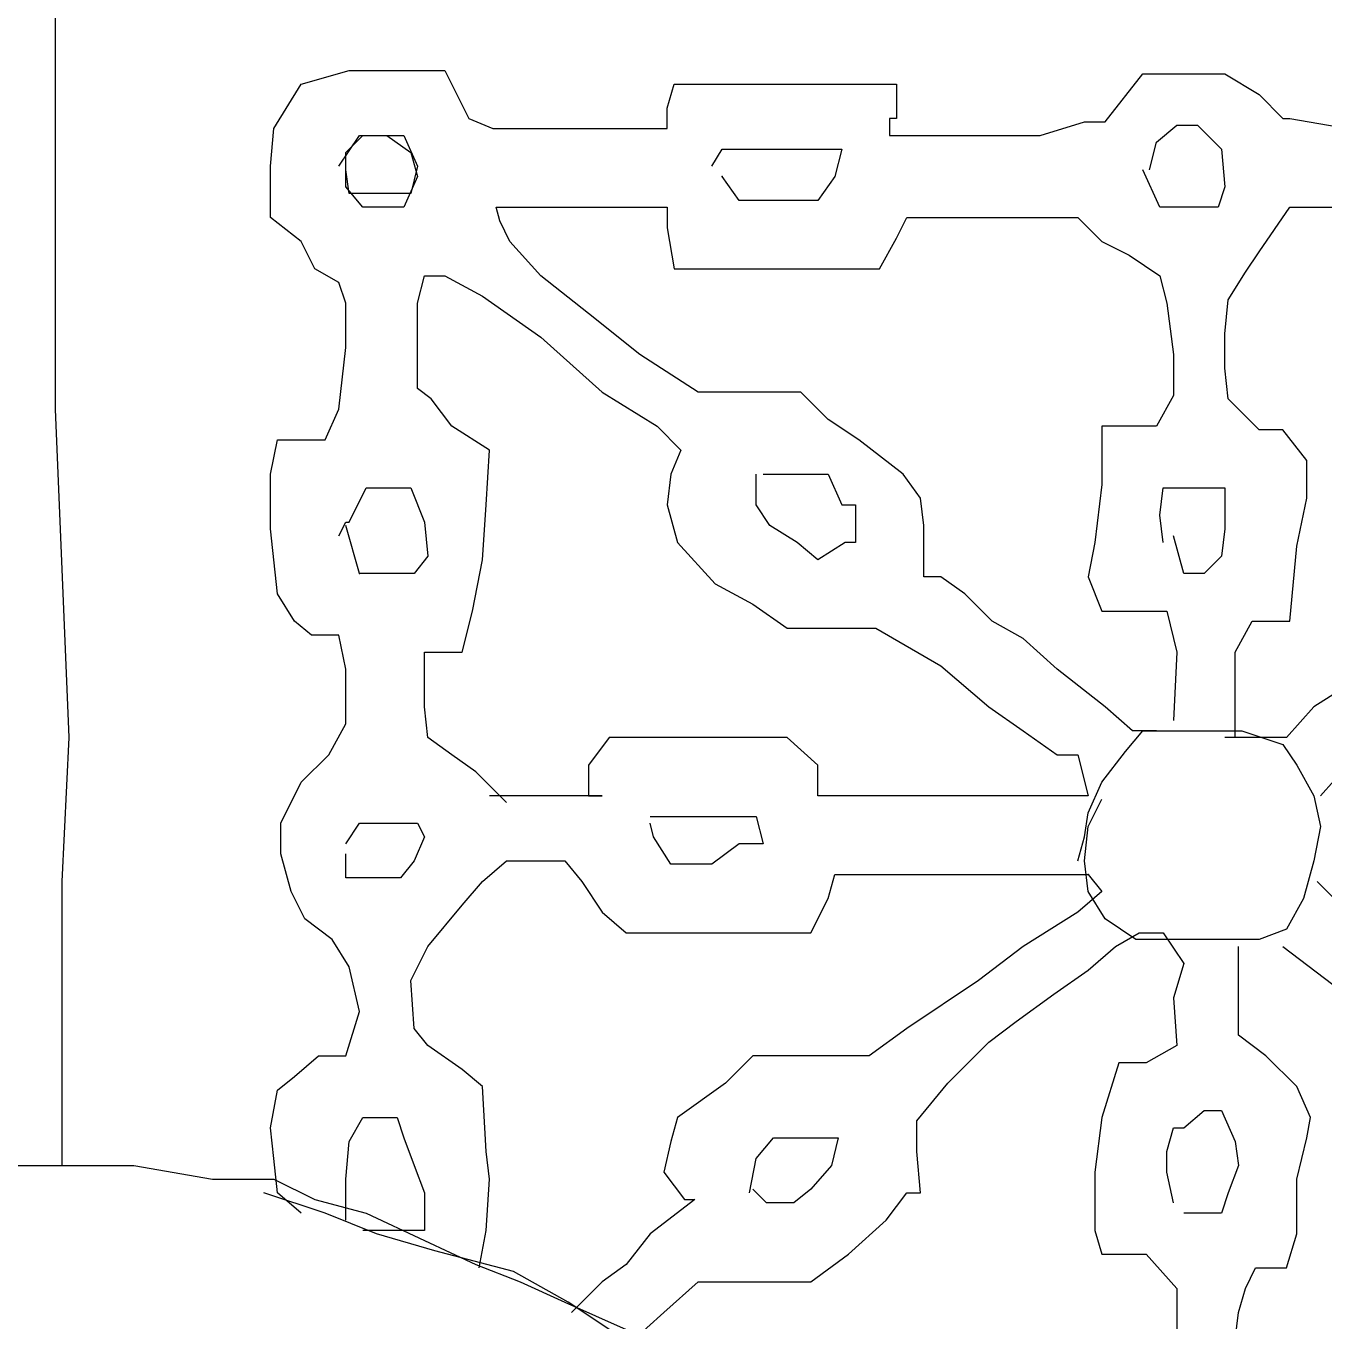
# Model space of a CAD drawing. Extents: x 729854 to 730444, y 4373781 to 4374808.
# Drawn here: x 729892.015 to 729895.81, y 4374643.725 to 4374647.51 of the extents above; entities that cross this region are included whole.
import ezdxf

# ---------------------------------------------------------------- set-up
doc = ezdxf.new("R2010")
doc.units = 0
doc.layers.get('0').update_dxf_attribs({"linetype": 'CONTINUOUS'})

msp = doc.modelspace()

# ---------------------------------------------------------------- linework, layer by layer
at = {"color": 0, "linetype": 'CONTINUOUS'}
for p, q in [((729892.1, 4374647.97), (729892.1, 4374647.32)), ((729892.1, 4374647.97), (729892.1, 4374647.32)), ((729892.82, 4374647.34), (729892.96, 4374647.38)), ((729892.82, 4374647.34), (729892.96, 4374647.38)), ((729892.96, 4374647.38), (729893.09, 4374647.38)), ((729892.96, 4374647.38), (729893.09, 4374647.38)), ((729893.09, 4374647.38), (729893.24, 4374647.38)), ((729893.09, 4374647.38), (729893.24, 4374647.38)), ((729893.24, 4374647.38), (729893.31, 4374647.24)), ((729893.24, 4374647.38), (729893.31, 4374647.24)), ((729895.17, 4374647.23), (729895.28, 4374647.37)), ((729895.17, 4374647.23), (729895.28, 4374647.37)), ((729895.28, 4374647.37), (729895.4, 4374647.37)), ((729895.28, 4374647.37), (729895.4, 4374647.37)), ((729895.4, 4374647.37), (729895.52, 4374647.37)), ((729895.4, 4374647.37), (729895.52, 4374647.37)), ((729895.52, 4374647.37), (729895.62, 4374647.31)), ((729895.52, 4374647.37), (729895.62, 4374647.31)), ((729892.1, 4374647.32), (729892.1, 4374646.39)), ((729892.1, 4374647.32), (729892.1, 4374646.39)), ((729892.74, 4374647.21), (729892.82, 4374647.34)), ((729892.74, 4374647.21), (729892.82, 4374647.34)), ((729893.89, 4374647.27), (729893.91, 4374647.34)), ((729893.89, 4374647.27), (729893.91, 4374647.34)), ((729893.91, 4374647.34), (729893.98, 4374647.34)), ((729893.91, 4374647.34), (729893.98, 4374647.34)), ((729893.98, 4374647.34), (729894.14, 4374647.34)), ((729893.98, 4374647.34), (729894.14, 4374647.34)), ((729894.14, 4374647.34), (729894.27, 4374647.34)), ((729894.14, 4374647.34), (729894.27, 4374647.34)), ((729894.27, 4374647.34), (729894.4, 4374647.34)), ((729894.27, 4374647.34), (729894.4, 4374647.34)), ((729894.4, 4374647.34), (729894.5, 4374647.34)), ((729894.4, 4374647.34), (729894.5, 4374647.34)), ((729894.5, 4374647.34), (729894.56, 4374647.34)), ((729894.5, 4374647.34), (729894.56, 4374647.34)), ((729894.56, 4374647.34), (729894.56, 4374647.24)), ((729894.56, 4374647.34), (729894.56, 4374647.24)), ((729895.62, 4374647.31), (729895.69, 4374647.24)), ((729895.62, 4374647.31), (729895.69, 4374647.24)), ((729893.31, 4374647.24), (729893.38, 4374647.21)), ((729893.31, 4374647.24), (729893.38, 4374647.21)), ((729893.89, 4374647.21), (729893.89, 4374647.27)), ((729893.89, 4374647.21), (729893.89, 4374647.27)), ((729894.56, 4374647.24), (729894.54, 4374647.24)), ((729894.54, 4374647.24), (729894.54, 4374647.19)), ((729894.56, 4374647.24), (729894.54, 4374647.24)), ((729894.54, 4374647.24), (729894.54, 4374647.19)), ((729895.69, 4374647.24), (729895.71, 4374647.24)), ((729895.69, 4374647.24), (729895.71, 4374647.24)), ((729895.71, 4374647.24), (729895.88, 4374647.21)), ((729895.71, 4374647.24), (729895.88, 4374647.21)), ((729892.73, 4374647.1), (729892.74, 4374647.21)), ((729892.73, 4374647.1), (729892.74, 4374647.21)), ((729893.38, 4374647.21), (729893.5, 4374647.21)), ((729893.38, 4374647.21), (729893.5, 4374647.21)), ((729893.5, 4374647.21), (729893.64, 4374647.21)), ((729893.5, 4374647.21), (729893.64, 4374647.21)), ((729893.64, 4374647.21), (729893.8, 4374647.21)), ((729893.64, 4374647.21), (729893.8, 4374647.21)), ((729893.8, 4374647.21), (729893.89, 4374647.21)), ((729893.8, 4374647.21), (729893.89, 4374647.21)), ((729894.98, 4374647.19), (729895.11, 4374647.23)), ((729894.98, 4374647.19), (729895.11, 4374647.23)), ((729895.11, 4374647.23), (729895.17, 4374647.23)), ((729895.11, 4374647.23), (729895.17, 4374647.23)), ((729895.32, 4374647.17), (729895.38, 4374647.22)), ((729895.32, 4374647.17), (729895.38, 4374647.22)), ((729895.38, 4374647.22), (729895.44, 4374647.22)), ((729895.38, 4374647.22), (729895.44, 4374647.22)), ((729895.44, 4374647.22), (729895.51, 4374647.15)), ((729895.44, 4374647.22), (729895.51, 4374647.15)), ((729892.93, 4374647.1), (729892.99, 4374647.19)), ((729892.93, 4374647.1), (729892.99, 4374647.19)), ((729892.95, 4374647.14), (729893, 4374647.19)), ((729892.95, 4374647.14), (729893, 4374647.19)), ((729892.99, 4374647.19), (729893.04, 4374647.19)), ((729892.99, 4374647.19), (729893.04, 4374647.19)), ((729893, 4374647.19), (729893.07, 4374647.19)), ((729893, 4374647.19), (729893.07, 4374647.19)), ((729893.04, 4374647.19), (729893.12, 4374647.19)), ((729893.04, 4374647.19), (729893.12, 4374647.19)), ((729893.07, 4374647.19), (729893.14, 4374647.14)), ((729893.07, 4374647.19), (729893.14, 4374647.14)), ((729893.12, 4374647.19), (729893.16, 4374647.1)), ((729893.12, 4374647.19), (729893.16, 4374647.1)), ((729894.54, 4374647.19), (729894.69, 4374647.19)), ((729894.54, 4374647.19), (729894.69, 4374647.19)), ((729894.69, 4374647.19), (729894.87, 4374647.19)), ((729894.69, 4374647.19), (729894.87, 4374647.19)), ((729894.87, 4374647.19), (729894.98, 4374647.19)), ((729894.87, 4374647.19), (729894.98, 4374647.19)), ((729895.3, 4374647.09), (729895.32, 4374647.17)), ((729895.3, 4374647.09), (729895.32, 4374647.17)), ((729892.95, 4374647.04), (729892.95, 4374647.14)), ((729892.95, 4374647.09), (729892.95, 4374647.14)), ((729892.95, 4374647.04), (729892.95, 4374647.14)), ((729892.95, 4374647.09), (729892.95, 4374647.14)), ((729893.14, 4374647.14), (729893.16, 4374647.07)), ((729893.14, 4374647.14), (729893.16, 4374647.07)), ((729894.02, 4374647.1), (729894.05, 4374647.15)), ((729894.02, 4374647.1), (729894.05, 4374647.15)), ((729894.05, 4374647.15), (729894.11, 4374647.15)), ((729894.05, 4374647.15), (729894.11, 4374647.15)), ((729894.11, 4374647.15), (729894.21, 4374647.15)), ((729894.11, 4374647.15), (729894.21, 4374647.15)), ((729894.21, 4374647.15), (729894.34, 4374647.15)), ((729894.21, 4374647.15), (729894.34, 4374647.15)), ((729894.34, 4374647.15), (729894.4, 4374647.15)), ((729894.34, 4374647.15), (729894.4, 4374647.15)), ((729894.4, 4374647.15), (729894.38, 4374647.07)), ((729894.4, 4374647.15), (729894.38, 4374647.07)), ((729895.51, 4374647.15), (729895.52, 4374647.04)), ((729895.51, 4374647.15), (729895.52, 4374647.04)), ((729892.73, 4374646.95), (729892.73, 4374647.1)), ((729892.73, 4374646.95), (729892.73, 4374647.1)), ((729892.96, 4374647.02), (729892.95, 4374647.09)), ((729892.96, 4374647.02), (729892.95, 4374647.09)), ((729893.16, 4374647.1), (729893.14, 4374647.02)), ((729893.16, 4374647.1), (729893.14, 4374647.02)), ((729895.33, 4374646.98), (729895.28, 4374647.09)), ((729895.33, 4374646.98), (729895.28, 4374647.09)), ((729893.16, 4374647.07), (729893.12, 4374646.98)), ((729893.16, 4374647.07), (729893.12, 4374646.98)), ((729894.1, 4374647), (729894.05, 4374647.07)), ((729894.1, 4374647), (729894.05, 4374647.07)), ((729894.38, 4374647.07), (729894.33, 4374647)), ((729894.38, 4374647.07), (729894.33, 4374647)), ((729893, 4374646.98), (729892.95, 4374647.04)), ((729893, 4374646.98), (729892.95, 4374647.04)), ((729893, 4374647.02), (729892.96, 4374647.02)), ((729893, 4374647.02), (729892.96, 4374647.02)), ((729893.04, 4374647.02), (729893, 4374647.02)), ((729893.04, 4374647.02), (729893, 4374647.02)), ((729893.1, 4374647.02), (729893.04, 4374647.02)), ((729893.1, 4374647.02), (729893.04, 4374647.02)), ((729893.14, 4374647.02), (729893.1, 4374647.02)), ((729893.14, 4374647.02), (729893.1, 4374647.02)), ((729895.52, 4374647.04), (729895.5, 4374646.98)), ((729895.52, 4374647.04), (729895.5, 4374646.98)), ((729893.05, 4374646.98), (729893, 4374646.98)), ((729893.05, 4374646.98), (729893, 4374646.98)), ((729893.12, 4374646.98), (729893.05, 4374646.98)), ((729893.12, 4374646.98), (729893.05, 4374646.98)), ((729893.4, 4374646.94), (729893.39, 4374646.98)), ((729893.39, 4374646.98), (729893.54, 4374646.98)), ((729893.4, 4374646.94), (729893.39, 4374646.98)), ((729893.39, 4374646.98), (729893.54, 4374646.98)), ((729893.54, 4374646.98), (729893.72, 4374646.98)), ((729893.54, 4374646.98), (729893.72, 4374646.98)), ((729893.72, 4374646.98), (729893.84, 4374646.98)), ((729893.72, 4374646.98), (729893.84, 4374646.98)), ((729893.84, 4374646.98), (729893.89, 4374646.98)), ((729893.84, 4374646.98), (729893.89, 4374646.98)), ((729893.89, 4374646.98), (729893.89, 4374646.92)), ((729893.89, 4374646.98), (729893.89, 4374646.92)), ((729894.13, 4374647), (729894.1, 4374647)), ((729894.13, 4374647), (729894.1, 4374647)), ((729894.23, 4374647), (729894.13, 4374647)), ((729894.23, 4374647), (729894.13, 4374647)), ((729894.33, 4374647), (729894.23, 4374647)), ((729894.33, 4374647), (729894.23, 4374647)), ((729895.35, 4374646.98), (729895.33, 4374646.98)), ((729895.35, 4374646.98), (729895.33, 4374646.98)), ((729895.43, 4374646.98), (729895.35, 4374646.98)), ((729895.43, 4374646.98), (729895.35, 4374646.98)), ((729895.5, 4374646.98), (729895.43, 4374646.98)), ((729895.5, 4374646.98), (729895.43, 4374646.98)), ((729895.62, 4374646.85), (729895.71, 4374646.98)), ((729895.62, 4374646.85), (729895.71, 4374646.98)), ((729895.71, 4374646.98), (729895.79, 4374646.98)), ((729895.71, 4374646.98), (729895.79, 4374646.98)), ((729895.79, 4374646.98), (729895.93, 4374646.98)), ((729895.79, 4374646.98), (729895.93, 4374646.98)), ((729892.82, 4374646.88), (729892.73, 4374646.95)), ((729892.82, 4374646.88), (729892.73, 4374646.95)), ((729893.43, 4374646.88), (729893.4, 4374646.94)), ((729893.43, 4374646.88), (729893.4, 4374646.94)), ((729894.56, 4374646.89), (729894.59, 4374646.95)), ((729894.56, 4374646.89), (729894.59, 4374646.95)), ((729894.59, 4374646.95), (729894.72, 4374646.95)), ((729894.59, 4374646.95), (729894.72, 4374646.95)), ((729894.72, 4374646.95), (729894.88, 4374646.95)), ((729894.72, 4374646.95), (729894.88, 4374646.95)), ((729894.88, 4374646.95), (729895, 4374646.95)), ((729894.88, 4374646.95), (729895, 4374646.95)), ((729895, 4374646.95), (729895.09, 4374646.95)), ((729895, 4374646.95), (729895.09, 4374646.95)), ((729895.09, 4374646.95), (729895.16, 4374646.88)), ((729895.09, 4374646.95), (729895.16, 4374646.88)), ((729893.89, 4374646.92), (729893.91, 4374646.8)), ((729893.89, 4374646.92), (729893.91, 4374646.8)), ((729892.86, 4374646.8), (729892.82, 4374646.88)), ((729892.86, 4374646.8), (729892.82, 4374646.88)), ((729893.52, 4374646.78), (729893.43, 4374646.88)), ((729893.52, 4374646.78), (729893.43, 4374646.88)), ((729894.51, 4374646.8), (729894.56, 4374646.89)), ((729894.51, 4374646.8), (729894.56, 4374646.89)), ((729895.16, 4374646.88), (729895.24, 4374646.84)), ((729895.16, 4374646.88), (729895.24, 4374646.84)), ((729895.24, 4374646.84), (729895.33, 4374646.78)), ((729895.24, 4374646.84), (729895.33, 4374646.78)), ((729895.58, 4374646.79), (729895.62, 4374646.85)), ((729895.58, 4374646.79), (729895.62, 4374646.85)), ((729892.93, 4374646.76), (729892.86, 4374646.8)), ((729892.93, 4374646.76), (729892.86, 4374646.8)), ((729893.91, 4374646.8), (729894, 4374646.8)), ((729893.91, 4374646.8), (729894, 4374646.8)), ((729894, 4374646.8), (729894.21, 4374646.8)), ((729894, 4374646.8), (729894.21, 4374646.8)), ((729894.21, 4374646.8), (729894.31, 4374646.8)), ((729894.21, 4374646.8), (729894.31, 4374646.8)), ((729894.31, 4374646.8), (729894.44, 4374646.8)), ((729894.31, 4374646.8), (729894.44, 4374646.8)), ((729894.44, 4374646.8), (729894.51, 4374646.8)), ((729894.44, 4374646.8), (729894.51, 4374646.8)), ((729895.53, 4374646.71), (729895.58, 4374646.79)), ((729895.53, 4374646.71), (729895.58, 4374646.79)), ((729892.95, 4374646.7), (729892.93, 4374646.76)), ((729892.95, 4374646.7), (729892.93, 4374646.76)), ((729893.16, 4374646.7), (729893.18, 4374646.78)), ((729893.16, 4374646.7), (729893.18, 4374646.78)), ((729893.18, 4374646.78), (729893.24, 4374646.78)), ((729893.18, 4374646.78), (729893.24, 4374646.78)), ((729893.24, 4374646.78), (729893.35, 4374646.72)), ((729893.24, 4374646.78), (729893.35, 4374646.72)), ((729893.66, 4374646.67), (729893.52, 4374646.78)), ((729893.66, 4374646.67), (729893.52, 4374646.78)), ((729895.33, 4374646.78), (729895.35, 4374646.7)), ((729895.33, 4374646.78), (729895.35, 4374646.7)), ((729893.35, 4374646.72), (729893.52, 4374646.6)), ((729893.35, 4374646.72), (729893.52, 4374646.6)), ((729895.52, 4374646.61), (729895.53, 4374646.71)), ((729895.52, 4374646.61), (729895.53, 4374646.71)), ((729892.95, 4374646.57), (729892.95, 4374646.7)), ((729892.95, 4374646.57), (729892.95, 4374646.7)), ((729893.16, 4374646.57), (729893.16, 4374646.7)), ((729893.16, 4374646.57), (729893.16, 4374646.7)), ((729893.81, 4374646.55), (729893.66, 4374646.67)), ((729893.81, 4374646.55), (729893.66, 4374646.67)), ((729895.35, 4374646.7), (729895.37, 4374646.55)), ((729895.35, 4374646.7), (729895.37, 4374646.55)), ((729893.52, 4374646.6), (729893.7, 4374646.44)), ((729893.52, 4374646.6), (729893.7, 4374646.44)), ((729895.52, 4374646.51), (729895.52, 4374646.61)), ((729895.52, 4374646.51), (729895.52, 4374646.61)), ((729892.93, 4374646.39), (729892.95, 4374646.57)), ((729892.93, 4374646.39), (729892.95, 4374646.57)), ((729893.16, 4374646.45), (729893.16, 4374646.57)), ((729893.16, 4374646.45), (729893.16, 4374646.57)), ((729893.98, 4374646.44), (729893.81, 4374646.55)), ((729893.98, 4374646.44), (729893.81, 4374646.55)), ((729895.37, 4374646.55), (729895.37, 4374646.43)), ((729895.37, 4374646.55), (729895.37, 4374646.43)), ((729895.53, 4374646.42), (729895.52, 4374646.51)), ((729895.53, 4374646.42), (729895.52, 4374646.51)), ((729893.2, 4374646.42), (729893.16, 4374646.45)), ((729893.2, 4374646.42), (729893.16, 4374646.45)), ((729893.26, 4374646.34), (729893.2, 4374646.42)), ((729893.26, 4374646.34), (729893.2, 4374646.42)), ((729893.7, 4374646.44), (729893.86, 4374646.34)), ((729893.7, 4374646.44), (729893.86, 4374646.34)), ((729894.05, 4374646.44), (729893.98, 4374646.44)), ((729894.05, 4374646.44), (729893.98, 4374646.44)), ((729894.11, 4374646.44), (729894.05, 4374646.44)), ((729894.11, 4374646.44), (729894.05, 4374646.44)), ((729894.2, 4374646.44), (729894.11, 4374646.44)), ((729894.2, 4374646.44), (729894.11, 4374646.44)), ((729894.28, 4374646.44), (729894.2, 4374646.44)), ((729894.28, 4374646.44), (729894.2, 4374646.44)), ((729894.36, 4374646.36), (729894.28, 4374646.44)), ((729894.36, 4374646.36), (729894.28, 4374646.44)), ((729895.37, 4374646.43), (729895.32, 4374646.34)), ((729895.37, 4374646.43), (729895.32, 4374646.34)), ((729895.62, 4374646.33), (729895.53, 4374646.42)), ((729895.62, 4374646.33), (729895.53, 4374646.42)), ((729892.1, 4374646.39), (729892.14, 4374645.43)), ((729892.1, 4374646.39), (729892.14, 4374645.43)), ((729892.89, 4374646.3), (729892.93, 4374646.39)), ((729892.89, 4374646.3), (729892.93, 4374646.39)), ((729893.37, 4374646.27), (729893.26, 4374646.34)), ((729893.37, 4374646.27), (729893.26, 4374646.34)), ((729893.86, 4374646.34), (729893.93, 4374646.27)), ((729893.86, 4374646.34), (729893.93, 4374646.27)), ((729894.45, 4374646.3), (729894.36, 4374646.36)), ((729894.45, 4374646.3), (729894.36, 4374646.36)), ((729895.24, 4374646.34), (729895.16, 4374646.34)), ((729895.16, 4374646.34), (729895.16, 4374646.17)), ((729895.24, 4374646.34), (729895.16, 4374646.34)), ((729895.16, 4374646.34), (729895.16, 4374646.17)), ((729895.32, 4374646.34), (729895.24, 4374646.34)), ((729895.32, 4374646.34), (729895.24, 4374646.34)), ((729895.69, 4374646.33), (729895.62, 4374646.33)), ((729895.69, 4374646.33), (729895.62, 4374646.33)), ((729895.76, 4374646.24), (729895.69, 4374646.33)), ((729895.76, 4374646.24), (729895.69, 4374646.33)), ((729892.73, 4374646.2), (729892.75, 4374646.3)), ((729892.73, 4374646.2), (729892.75, 4374646.3)), ((729892.75, 4374646.3), (729892.82, 4374646.3)), ((729892.75, 4374646.3), (729892.82, 4374646.3)), ((729892.82, 4374646.3), (729892.89, 4374646.3)), ((729892.82, 4374646.3), (729892.89, 4374646.3)), ((729894.58, 4374646.2), (729894.45, 4374646.3)), ((729894.58, 4374646.2), (729894.45, 4374646.3)), ((729893.36, 4374646.11), (729893.37, 4374646.27)), ((729893.36, 4374646.11), (729893.37, 4374646.27)), ((729893.93, 4374646.27), (729893.9, 4374646.2)), ((729893.93, 4374646.27), (729893.9, 4374646.2)), ((729895.76, 4374646.13), (729895.76, 4374646.24)), ((729895.76, 4374646.13), (729895.76, 4374646.24)), ((729892.73, 4374646.04), (729892.73, 4374646.2)), ((729892.73, 4374646.04), (729892.73, 4374646.2)), ((729893.9, 4374646.2), (729893.89, 4374646.11)), ((729893.9, 4374646.2), (729893.89, 4374646.11)), ((729894.15, 4374646.11), (729894.15, 4374646.2)), ((729894.15, 4374646.11), (729894.15, 4374646.2)), ((729894.17, 4374646.2), (729894.19, 4374646.2)), ((729894.17, 4374646.2), (729894.19, 4374646.2)), ((729894.19, 4374646.2), (729894.25, 4374646.2)), ((729894.19, 4374646.2), (729894.25, 4374646.2)), ((729894.25, 4374646.2), (729894.36, 4374646.2)), ((729894.25, 4374646.2), (729894.36, 4374646.2)), ((729894.36, 4374646.2), (729894.4, 4374646.11)), ((729894.36, 4374646.2), (729894.4, 4374646.11)), ((729894.63, 4374646.13), (729894.58, 4374646.2)), ((729894.63, 4374646.13), (729894.58, 4374646.2)), ((729892.96, 4374646.06), (729893.01, 4374646.16)), ((729892.96, 4374646.06), (729893.01, 4374646.16)), ((729893.01, 4374646.16), (729893.1, 4374646.16)), ((729893.01, 4374646.16), (729893.1, 4374646.16)), ((729893.1, 4374646.16), (729893.14, 4374646.16)), ((729893.1, 4374646.16), (729893.14, 4374646.16)), ((729893.14, 4374646.16), (729893.18, 4374646.06)), ((729893.14, 4374646.16), (729893.18, 4374646.06)), ((729895.16, 4374646.17), (729895.14, 4374646)), ((729895.16, 4374646.17), (729895.14, 4374646)), ((729895.33, 4374646.08), (729895.34, 4374646.16)), ((729895.33, 4374646.08), (729895.34, 4374646.16)), ((729895.34, 4374646.16), (729895.38, 4374646.16)), ((729895.34, 4374646.16), (729895.38, 4374646.16)), ((729895.38, 4374646.16), (729895.43, 4374646.16)), ((729895.38, 4374646.16), (729895.43, 4374646.16)), ((729895.43, 4374646.16), (729895.49, 4374646.16)), ((729895.43, 4374646.16), (729895.49, 4374646.16)), ((729895.49, 4374646.16), (729895.52, 4374646.16)), ((729895.49, 4374646.16), (729895.52, 4374646.16)), ((729895.52, 4374646.16), (729895.52, 4374646.04)), ((729895.52, 4374646.16), (729895.52, 4374646.04)), ((729893.35, 4374645.95), (729893.36, 4374646.11)), ((729893.35, 4374645.95), (729893.36, 4374646.11)), ((729893.89, 4374646.11), (729893.92, 4374646)), ((729893.89, 4374646.11), (729893.92, 4374646)), ((729894.19, 4374646.05), (729894.15, 4374646.11)), ((729894.19, 4374646.05), (729894.15, 4374646.11)), ((729894.4, 4374646.11), (729894.44, 4374646.11)), ((729894.4, 4374646.11), (729894.44, 4374646.11)), ((729894.44, 4374646.11), (729894.44, 4374646)), ((729894.44, 4374646.11), (729894.44, 4374646)), ((729894.64, 4374646.05), (729894.63, 4374646.13)), ((729894.64, 4374646.05), (729894.63, 4374646.13)), ((729895.73, 4374645.99), (729895.76, 4374646.13)), ((729895.73, 4374645.99), (729895.76, 4374646.13)), ((729895.34, 4374646), (729895.33, 4374646.08)), ((729895.34, 4374646), (729895.33, 4374646.08)), ((729892.75, 4374645.85), (729892.73, 4374646.04)), ((729892.75, 4374645.85), (729892.73, 4374646.04)), ((729892.93, 4374646.02), (729892.95, 4374646.06)), ((729892.93, 4374646.02), (729892.95, 4374646.06)), ((729892.95, 4374646.06), (729892.96, 4374646.06)), ((729892.95, 4374646.06), (729892.96, 4374646.06)), ((729892.99, 4374645.91), (729892.95, 4374646.05)), ((729892.99, 4374645.91), (729892.95, 4374646.05)), ((729893.18, 4374646.06), (729893.19, 4374645.96)), ((729893.18, 4374646.06), (729893.19, 4374645.96)), ((729894.27, 4374646), (729894.19, 4374646.05)), ((729894.27, 4374646), (729894.19, 4374646.05)), ((729894.64, 4374645.9), (729894.64, 4374646.05)), ((729894.64, 4374645.9), (729894.64, 4374646.05)), ((729895.52, 4374646.04), (729895.51, 4374645.96)), ((729895.52, 4374646.04), (729895.51, 4374645.96)), ((729893.92, 4374646), (729894.03, 4374645.88)), ((729893.92, 4374646), (729894.03, 4374645.88)), ((729894.33, 4374645.95), (729894.27, 4374646)), ((729894.33, 4374645.95), (729894.27, 4374646)), ((729894.41, 4374646), (729894.33, 4374645.95)), ((729894.41, 4374646), (729894.33, 4374645.95)), ((729894.44, 4374646), (729894.41, 4374646)), ((729894.44, 4374646), (729894.41, 4374646)), ((729895.14, 4374646), (729895.12, 4374645.9)), ((729895.14, 4374646), (729895.12, 4374645.9)), ((729895.4, 4374645.91), (729895.37, 4374646.02)), ((729895.4, 4374645.91), (729895.37, 4374646.02)), ((729895.71, 4374645.77), (729895.73, 4374645.99)), ((729895.71, 4374645.77), (729895.73, 4374645.99)), ((729893.19, 4374645.96), (729893.15, 4374645.91)), ((729893.19, 4374645.96), (729893.15, 4374645.91)), ((729893.32, 4374645.8), (729893.35, 4374645.95)), ((729893.32, 4374645.8), (729893.35, 4374645.95)), ((729895.51, 4374645.96), (729895.46, 4374645.91)), ((729895.51, 4374645.96), (729895.46, 4374645.91)), ((729893.03, 4374645.91), (729892.99, 4374645.91)), ((729893.03, 4374645.91), (729892.99, 4374645.91)), ((729893.1, 4374645.91), (729893.03, 4374645.91)), ((729893.1, 4374645.91), (729893.03, 4374645.91)), ((729893.15, 4374645.91), (729893.1, 4374645.91)), ((729893.15, 4374645.91), (729893.1, 4374645.91)), ((729895.46, 4374645.91), (729895.4, 4374645.91)), ((729895.46, 4374645.91), (729895.4, 4374645.91)), ((729894.03, 4374645.88), (729894.14, 4374645.82)), ((729894.03, 4374645.88), (729894.14, 4374645.82)), ((729894.69, 4374645.9), (729894.64, 4374645.9)), ((729894.69, 4374645.9), (729894.64, 4374645.9)), ((729894.76, 4374645.85), (729894.69, 4374645.9)), ((729894.76, 4374645.85), (729894.69, 4374645.9)), ((729895.12, 4374645.9), (729895.16, 4374645.8)), ((729895.12, 4374645.9), (729895.16, 4374645.8)), ((729892.8, 4374645.77), (729892.75, 4374645.85)), ((729892.8, 4374645.77), (729892.75, 4374645.85)), ((729894.84, 4374645.77), (729894.76, 4374645.85)), ((729894.84, 4374645.77), (729894.76, 4374645.85)), ((729893.29, 4374645.68), (729893.32, 4374645.8)), ((729893.29, 4374645.68), (729893.32, 4374645.8)), ((729894.14, 4374645.82), (729894.24, 4374645.75)), ((729894.14, 4374645.82), (729894.24, 4374645.75)), ((729895.16, 4374645.8), (729895.23, 4374645.8)), ((729895.16, 4374645.8), (729895.23, 4374645.8)), ((729895.23, 4374645.8), (729895.3, 4374645.8)), ((729895.23, 4374645.8), (729895.3, 4374645.8)), ((729895.3, 4374645.8), (729895.35, 4374645.8)), ((729895.3, 4374645.8), (729895.35, 4374645.8)), ((729895.35, 4374645.8), (729895.38, 4374645.68)), ((729895.35, 4374645.8), (729895.38, 4374645.68)), ((729892.85, 4374645.73), (729892.8, 4374645.77)), ((729892.85, 4374645.73), (729892.8, 4374645.77)), ((729894.93, 4374645.72), (729894.84, 4374645.77)), ((729894.93, 4374645.72), (729894.84, 4374645.77)), ((729895.55, 4374645.68), (729895.6, 4374645.77)), ((729895.55, 4374645.68), (729895.6, 4374645.77)), ((729895.6, 4374645.77), (729895.62, 4374645.77)), ((729895.6, 4374645.77), (729895.62, 4374645.77)), ((729895.62, 4374645.77), (729895.71, 4374645.77)), ((729895.62, 4374645.77), (729895.71, 4374645.77)), ((729892.93, 4374645.73), (729892.85, 4374645.73)), ((729892.93, 4374645.73), (729892.85, 4374645.73)), ((729892.95, 4374645.63), (729892.93, 4374645.73)), ((729892.95, 4374645.63), (729892.93, 4374645.73)), ((729894.24, 4374645.75), (729894.33, 4374645.75)), ((729894.24, 4374645.75), (729894.33, 4374645.75)), ((729894.33, 4374645.75), (729894.41, 4374645.75)), ((729894.33, 4374645.75), (729894.41, 4374645.75)), ((729894.41, 4374645.75), (729894.45, 4374645.75)), ((729894.41, 4374645.75), (729894.45, 4374645.75)), ((729894.45, 4374645.75), (729894.5, 4374645.75)), ((729894.45, 4374645.75), (729894.5, 4374645.75)), ((729894.5, 4374645.75), (729894.69, 4374645.64)), ((729894.5, 4374645.75), (729894.69, 4374645.64)), ((729895.03, 4374645.63), (729894.93, 4374645.72)), ((729895.03, 4374645.63), (729894.93, 4374645.72)), ((729893.18, 4374645.64), (729893.18, 4374645.68)), ((729893.18, 4374645.68), (729893.29, 4374645.68)), ((729893.18, 4374645.64), (729893.18, 4374645.68)), ((729893.18, 4374645.68), (729893.29, 4374645.68)), ((729895.38, 4374645.68), (729895.37, 4374645.48)), ((729895.38, 4374645.68), (729895.37, 4374645.48)), ((729895.55, 4374645.6), (729895.55, 4374645.68)), ((729895.55, 4374645.6), (729895.55, 4374645.68)), ((729892.95, 4374645.47), (729892.95, 4374645.63)), ((729892.95, 4374645.47), (729892.95, 4374645.63)), ((729893.18, 4374645.57), (729893.18, 4374645.64)), ((729893.18, 4374645.57), (729893.18, 4374645.64)), ((729894.69, 4374645.64), (729894.83, 4374645.52)), ((729894.69, 4374645.64), (729894.83, 4374645.52)), ((729895.17, 4374645.52), (729895.03, 4374645.63)), ((729895.17, 4374645.52), (729895.03, 4374645.63)), ((729895.97, 4374645.64), (729895.78, 4374645.52)), ((729895.97, 4374645.64), (729895.78, 4374645.52)), ((729893.18, 4374645.52), (729893.18, 4374645.57)), ((729893.18, 4374645.52), (729893.18, 4374645.57)), ((729895.55, 4374645.52), (729895.55, 4374645.6)), ((729895.55, 4374645.52), (729895.55, 4374645.6)), ((729893.19, 4374645.43), (729893.18, 4374645.52)), ((729893.19, 4374645.43), (729893.18, 4374645.52)), ((729894.83, 4374645.52), (729894.93, 4374645.45)), ((729894.83, 4374645.52), (729894.93, 4374645.45)), ((729895.25, 4374645.45), (729895.17, 4374645.52)), ((729895.25, 4374645.45), (729895.17, 4374645.52)), ((729895.55, 4374645.43), (729895.55, 4374645.52)), ((729895.55, 4374645.43), (729895.55, 4374645.52)), ((729895.78, 4374645.52), (729895.7, 4374645.43)), ((729895.78, 4374645.52), (729895.7, 4374645.43)), ((729892.9, 4374645.38), (729892.95, 4374645.47)), ((729892.9, 4374645.38), (729892.95, 4374645.47)), ((729892.14, 4374645.43), (729892.12, 4374645.01)), ((729892.14, 4374645.43), (729892.12, 4374645.01)), ((729893.26, 4374645.38), (729893.19, 4374645.43)), ((729893.26, 4374645.38), (729893.19, 4374645.43)), ((729893.72, 4374645.43), (729893.66, 4374645.35)), ((729893.72, 4374645.43), (729893.66, 4374645.35)), ((729893.8, 4374645.43), (729893.72, 4374645.43)), ((729893.8, 4374645.43), (729893.72, 4374645.43)), ((729893.93, 4374645.43), (729893.8, 4374645.43)), ((729893.93, 4374645.43), (729893.8, 4374645.43)), ((729894.08, 4374645.43), (729893.93, 4374645.43)), ((729894.08, 4374645.43), (729893.93, 4374645.43)), ((729894.24, 4374645.43), (729894.08, 4374645.43)), ((729894.24, 4374645.43), (729894.08, 4374645.43)), ((729894.33, 4374645.35), (729894.24, 4374645.43)), ((729894.33, 4374645.35), (729894.24, 4374645.43)), ((729894.93, 4374645.45), (729895.03, 4374645.38)), ((729894.93, 4374645.45), (729895.03, 4374645.38)), ((729895.23, 4374645.39), (729895.28, 4374645.45)), ((729895.23, 4374645.39), (729895.28, 4374645.45)), ((729895.32, 4374645.45), (729895.25, 4374645.45)), ((729895.32, 4374645.45), (729895.25, 4374645.45)), ((729895.28, 4374645.45), (729895.38, 4374645.45)), ((729895.28, 4374645.45), (729895.38, 4374645.45)), ((729895.38, 4374645.45), (729895.47, 4374645.45)), ((729895.38, 4374645.45), (729895.47, 4374645.45)), ((729895.47, 4374645.45), (729895.57, 4374645.45)), ((729895.47, 4374645.45), (729895.57, 4374645.45)), ((729895.6, 4374645.43), (729895.52, 4374645.43)), ((729895.6, 4374645.43), (729895.52, 4374645.43)), ((729895.57, 4374645.45), (729895.69, 4374645.41)), ((729895.57, 4374645.45), (729895.69, 4374645.41)), ((729895.66, 4374645.43), (729895.6, 4374645.43)), ((729895.66, 4374645.43), (729895.6, 4374645.43)), ((729895.7, 4374645.43), (729895.66, 4374645.43)), ((729895.7, 4374645.43), (729895.66, 4374645.43)), ((729892.82, 4374645.3), (729892.9, 4374645.38)), ((729892.82, 4374645.3), (729892.9, 4374645.38)), ((729893.33, 4374645.33), (729893.26, 4374645.38)), ((729893.33, 4374645.33), (729893.26, 4374645.38)), ((729895.03, 4374645.38), (729895.09, 4374645.38)), ((729895.03, 4374645.38), (729895.09, 4374645.38)), ((729895.09, 4374645.38), (729895.12, 4374645.26)), ((729895.09, 4374645.38), (729895.12, 4374645.26)), ((729895.16, 4374645.3), (729895.23, 4374645.39)), ((729895.16, 4374645.3), (729895.23, 4374645.39)), ((729895.69, 4374645.41), (729895.73, 4374645.35)), ((729895.69, 4374645.41), (729895.73, 4374645.35)), ((729893.66, 4374645.35), (729893.66, 4374645.26)), ((729893.66, 4374645.35), (729893.66, 4374645.26)), ((729894.33, 4374645.26), (729894.33, 4374645.35)), ((729894.33, 4374645.26), (729894.33, 4374645.35)), ((729895.73, 4374645.35), (729895.78, 4374645.26)), ((729895.73, 4374645.35), (729895.78, 4374645.26)), ((729895.8, 4374645.26), (729895.88, 4374645.35)), ((729895.8, 4374645.26), (729895.88, 4374645.35)), ((729893.42, 4374645.24), (729893.33, 4374645.33)), ((729893.42, 4374645.24), (729893.33, 4374645.33)), ((729892.76, 4374645.18), (729892.82, 4374645.3)), ((729892.76, 4374645.18), (729892.82, 4374645.3)), ((729895.12, 4374645.21), (729895.16, 4374645.3)), ((729895.12, 4374645.21), (729895.16, 4374645.3)), ((729893.41, 4374645.26), (729893.37, 4374645.26)), ((729893.41, 4374645.26), (729893.37, 4374645.26)), ((729893.46, 4374645.26), (729893.41, 4374645.26)), ((729893.46, 4374645.26), (729893.41, 4374645.26)), ((729893.57, 4374645.26), (729893.46, 4374645.26)), ((729893.57, 4374645.26), (729893.46, 4374645.26)), ((729893.7, 4374645.26), (729893.57, 4374645.26)), ((729893.7, 4374645.26), (729893.57, 4374645.26)), ((729893.66, 4374645.26), (729893.7, 4374645.26)), ((729893.66, 4374645.26), (729893.7, 4374645.26)), ((729894.45, 4374645.26), (729894.33, 4374645.26)), ((729894.45, 4374645.26), (729894.33, 4374645.26)), ((729894.61, 4374645.26), (729894.45, 4374645.26)), ((729894.61, 4374645.26), (729894.45, 4374645.26)), ((729894.79, 4374645.26), (729894.61, 4374645.26)), ((729894.79, 4374645.26), (729894.61, 4374645.26)), ((729894.98, 4374645.26), (729894.79, 4374645.26)), ((729894.98, 4374645.26), (729894.79, 4374645.26)), ((729895.08, 4374645.26), (729894.98, 4374645.26)), ((729895.08, 4374645.26), (729894.98, 4374645.26)), ((729895.12, 4374645.26), (729895.08, 4374645.26)), ((729895.12, 4374645.26), (729895.08, 4374645.26)), ((729895.12, 4374645.17), (729895.16, 4374645.25)), ((729895.12, 4374645.17), (729895.16, 4374645.25)), ((729895.78, 4374645.26), (729895.8, 4374645.17)), ((729895.78, 4374645.26), (729895.8, 4374645.17)), ((729893.84, 4374645.2), (729893.9, 4374645.2)), ((729893.84, 4374645.2), (729893.9, 4374645.2)), ((729893.9, 4374645.2), (729894, 4374645.2)), ((729893.9, 4374645.2), (729894, 4374645.2)), ((729894, 4374645.2), (729894.08, 4374645.2)), ((729894, 4374645.2), (729894.08, 4374645.2)), ((729894.08, 4374645.2), (729894.15, 4374645.2)), ((729894.08, 4374645.2), (729894.15, 4374645.2)), ((729894.15, 4374645.2), (729894.17, 4374645.12)), ((729894.15, 4374645.2), (729894.17, 4374645.12)), ((729895.11, 4374645.14), (729895.12, 4374645.21)), ((729895.11, 4374645.14), (729895.12, 4374645.21)), ((729892.76, 4374645.09), (729892.76, 4374645.18)), ((729892.76, 4374645.09), (729892.76, 4374645.18)), ((729892.95, 4374645.12), (729892.99, 4374645.18)), ((729892.95, 4374645.12), (729892.99, 4374645.18)), ((729892.99, 4374645.18), (729893.05, 4374645.18)), ((729892.99, 4374645.18), (729893.05, 4374645.18)), ((729893.05, 4374645.18), (729893.11, 4374645.18)), ((729893.05, 4374645.18), (729893.11, 4374645.18)), ((729893.11, 4374645.18), (729893.16, 4374645.18)), ((729893.11, 4374645.18), (729893.16, 4374645.18)), ((729893.16, 4374645.18), (729893.18, 4374645.14)), ((729893.16, 4374645.18), (729893.18, 4374645.14)), ((729893.85, 4374645.14), (729893.84, 4374645.18)), ((729893.85, 4374645.14), (729893.84, 4374645.18)), ((729895.11, 4374645.07), (729895.12, 4374645.17)), ((729895.11, 4374645.07), (729895.12, 4374645.17)), ((729895.8, 4374645.17), (729895.78, 4374645.07)), ((729895.8, 4374645.17), (729895.78, 4374645.07)), ((729893.18, 4374645.14), (729893.15, 4374645.07)), ((729893.18, 4374645.14), (729893.15, 4374645.07)), ((729893.9, 4374645.06), (729893.85, 4374645.14)), ((729893.9, 4374645.06), (729893.85, 4374645.14)), ((729894.1, 4374645.12), (729894.02, 4374645.06)), ((729894.1, 4374645.12), (729894.02, 4374645.06)), ((729894.17, 4374645.12), (729894.1, 4374645.12)), ((729894.17, 4374645.12), (729894.1, 4374645.12)), ((729895.09, 4374645.07), (729895.11, 4374645.14)), ((729895.09, 4374645.07), (729895.11, 4374645.14)), ((729892.79, 4374644.98), (729892.76, 4374645.09)), ((729892.79, 4374644.98), (729892.76, 4374645.09)), ((729892.95, 4374645.02), (729892.95, 4374645.09)), ((729892.95, 4374645.02), (729892.95, 4374645.09)), ((729893.15, 4374645.07), (729893.11, 4374645.02)), ((729893.15, 4374645.07), (729893.11, 4374645.02)), ((729893.35, 4374645.01), (729893.42, 4374645.07)), ((729893.35, 4374645.01), (729893.42, 4374645.07)), ((729893.42, 4374645.07), (729893.5, 4374645.07)), ((729893.42, 4374645.07), (729893.5, 4374645.07)), ((729893.5, 4374645.07), (729893.59, 4374645.07)), ((729893.5, 4374645.07), (729893.59, 4374645.07)), ((729893.59, 4374645.07), (729893.64, 4374645.01)), ((729893.59, 4374645.07), (729893.64, 4374645.01)), ((729893.94, 4374645.06), (729893.9, 4374645.06)), ((729893.94, 4374645.06), (729893.9, 4374645.06)), ((729894.02, 4374645.06), (729893.94, 4374645.06)), ((729894.02, 4374645.06), (729893.94, 4374645.06)), ((729895.12, 4374644.98), (729895.11, 4374645.07)), ((729895.12, 4374644.98), (729895.11, 4374645.07)), ((729895.78, 4374645.07), (729895.75, 4374644.96)), ((729895.78, 4374645.07), (729895.75, 4374644.96)), ((729892.12, 4374645.01), (729892.12, 4374644.56)), ((729892.12, 4374645.01), (729892.12, 4374644.56)), ((729893.01, 4374645.02), (729892.95, 4374645.02)), ((729893.01, 4374645.02), (729892.95, 4374645.02)), ((729893.06, 4374645.02), (729893.01, 4374645.02)), ((729893.06, 4374645.02), (729893.01, 4374645.02)), ((729893.11, 4374645.02), (729893.06, 4374645.02)), ((729893.11, 4374645.02), (729893.06, 4374645.02)), ((729893.29, 4374644.94), (729893.35, 4374645.01)), ((729893.29, 4374644.94), (729893.35, 4374645.01)), ((729893.64, 4374645.01), (729893.7, 4374644.92)), ((729893.64, 4374645.01), (729893.7, 4374644.92)), ((729894.36, 4374644.96), (729894.38, 4374645.03)), ((729894.36, 4374644.96), (729894.38, 4374645.03)), ((729894.38, 4374645.03), (729894.49, 4374645.03)), ((729894.38, 4374645.03), (729894.49, 4374645.03)), ((729894.49, 4374645.03), (729894.67, 4374645.03)), ((729894.49, 4374645.03), (729894.67, 4374645.03)), ((729894.67, 4374645.03), (729894.81, 4374645.03)), ((729894.67, 4374645.03), (729894.81, 4374645.03)), ((729894.81, 4374645.03), (729894.97, 4374645.03)), ((729894.81, 4374645.03), (729894.97, 4374645.03)), ((729894.97, 4374645.03), (729895.05, 4374645.03)), ((729894.97, 4374645.03), (729895.05, 4374645.03)), ((729895.05, 4374645.03), (729895.12, 4374645.03)), ((729895.05, 4374645.03), (729895.12, 4374645.03)), ((729895.12, 4374645.03), (729895.16, 4374644.98)), ((729895.12, 4374645.03), (729895.16, 4374644.98)), ((729895.88, 4374644.92), (729895.79, 4374645.01)), ((729895.88, 4374644.92), (729895.79, 4374645.01)), ((729892.83, 4374644.9), (729892.79, 4374644.98)), ((729892.83, 4374644.9), (729892.79, 4374644.98)), ((729895.16, 4374644.98), (729895.09, 4374644.92)), ((729895.16, 4374644.98), (729895.09, 4374644.92)), ((729895.17, 4374644.9), (729895.12, 4374644.98)), ((729895.17, 4374644.9), (729895.12, 4374644.98)), ((729893.19, 4374644.82), (729893.29, 4374644.94)), ((729893.19, 4374644.82), (729893.29, 4374644.94)), ((729894.31, 4374644.86), (729894.36, 4374644.96)), ((729894.31, 4374644.86), (729894.36, 4374644.96)), ((729895.75, 4374644.96), (729895.7, 4374644.87)), ((729895.75, 4374644.96), (729895.7, 4374644.87)), ((729892.91, 4374644.84), (729892.83, 4374644.9)), ((729892.91, 4374644.84), (729892.83, 4374644.9)), ((729893.7, 4374644.92), (729893.77, 4374644.86)), ((729893.7, 4374644.92), (729893.77, 4374644.86)), ((729895.09, 4374644.92), (729894.93, 4374644.82)), ((729895.09, 4374644.92), (729894.93, 4374644.82)), ((729895.26, 4374644.84), (729895.17, 4374644.9)), ((729895.26, 4374644.84), (729895.17, 4374644.9)), ((729893.77, 4374644.86), (729893.9, 4374644.86)), ((729893.77, 4374644.86), (729893.9, 4374644.86)), ((729893.9, 4374644.86), (729894.05, 4374644.86)), ((729893.9, 4374644.86), (729894.05, 4374644.86)), ((729894.05, 4374644.86), (729894.18, 4374644.86)), ((729894.05, 4374644.86), (729894.18, 4374644.86)), ((729894.18, 4374644.86), (729894.27, 4374644.86)), ((729894.18, 4374644.86), (729894.27, 4374644.86)), ((729894.27, 4374644.86), (729894.31, 4374644.86)), ((729894.27, 4374644.86), (729894.31, 4374644.86)), ((729895.2, 4374644.82), (729895.27, 4374644.86)), ((729895.2, 4374644.82), (729895.27, 4374644.86)), ((729895.27, 4374644.86), (729895.34, 4374644.86)), ((729895.27, 4374644.86), (729895.34, 4374644.86)), ((729895.34, 4374644.86), (729895.4, 4374644.77)), ((729895.34, 4374644.86), (729895.4, 4374644.77)), ((729895.7, 4374644.87), (729895.62, 4374644.84)), ((729895.7, 4374644.87), (729895.62, 4374644.84)), ((729892.96, 4374644.76), (729892.91, 4374644.84)), ((729892.96, 4374644.76), (729892.91, 4374644.84)), ((729893.14, 4374644.72), (729893.19, 4374644.82)), ((729893.14, 4374644.72), (729893.19, 4374644.82)), ((729894.93, 4374644.82), (729894.8, 4374644.72)), ((729894.93, 4374644.82), (729894.8, 4374644.72)), ((729895.12, 4374644.75), (729895.2, 4374644.82)), ((729895.12, 4374644.75), (729895.2, 4374644.82)), ((729895.38, 4374644.84), (729895.26, 4374644.84)), ((729895.38, 4374644.84), (729895.26, 4374644.84)), ((729895.46, 4374644.84), (729895.38, 4374644.84)), ((729895.46, 4374644.84), (729895.38, 4374644.84)), ((729895.53, 4374644.84), (729895.46, 4374644.84)), ((729895.53, 4374644.84), (729895.46, 4374644.84)), ((729895.62, 4374644.84), (729895.53, 4374644.84)), ((729895.62, 4374644.84), (729895.53, 4374644.84)), ((729895.56, 4374644.74), (729895.56, 4374644.82)), ((729895.56, 4374644.74), (729895.56, 4374644.82)), ((729895.69, 4374644.82), (729895.86, 4374644.69)), ((729895.69, 4374644.82), (729895.86, 4374644.69)), ((729892.99, 4374644.63), (729892.96, 4374644.76)), ((729892.99, 4374644.63), (729892.96, 4374644.76)), ((729895.02, 4374644.68), (729895.12, 4374644.75)), ((729895.02, 4374644.68), (729895.12, 4374644.75)), ((729895.4, 4374644.77), (729895.37, 4374644.67)), ((729895.4, 4374644.77), (729895.37, 4374644.67)), ((729895.56, 4374644.63), (729895.56, 4374644.74)), ((729895.56, 4374644.63), (729895.56, 4374644.74)), ((729893.15, 4374644.58), (729893.14, 4374644.72)), ((729893.15, 4374644.58), (729893.14, 4374644.72)), ((729894.8, 4374644.72), (729894.59, 4374644.58)), ((729894.8, 4374644.72), (729894.59, 4374644.58)), ((729894.91, 4374644.6), (729895.02, 4374644.68)), ((729894.91, 4374644.6), (729895.02, 4374644.68)), ((729895.37, 4374644.67), (729895.38, 4374644.53)), ((729895.37, 4374644.67), (729895.38, 4374644.53)), ((729892.95, 4374644.5), (729892.99, 4374644.63)), ((729892.95, 4374644.5), (729892.99, 4374644.63)), ((729895.56, 4374644.56), (729895.56, 4374644.63)), ((729895.56, 4374644.56), (729895.56, 4374644.63)), ((729894.83, 4374644.54), (729894.91, 4374644.6)), ((729894.83, 4374644.54), (729894.91, 4374644.6)), ((729892.12, 4374644.56), (729892.12, 4374644.31)), ((729892.12, 4374644.56), (729892.12, 4374644.31)), ((729893.19, 4374644.53), (729893.15, 4374644.58)), ((729893.19, 4374644.53), (729893.15, 4374644.58)), ((729894.59, 4374644.58), (729894.48, 4374644.5)), ((729894.59, 4374644.58), (729894.48, 4374644.5)), ((729895.64, 4374644.5), (729895.56, 4374644.56)), ((729895.64, 4374644.5), (729895.56, 4374644.56)), ((729893.29, 4374644.46), (729893.19, 4374644.53)), ((729893.29, 4374644.46), (729893.19, 4374644.53)), ((729894.71, 4374644.42), (729894.83, 4374644.54)), ((729894.71, 4374644.42), (729894.83, 4374644.54)), ((729895.38, 4374644.53), (729895.29, 4374644.48)), ((729895.38, 4374644.53), (729895.29, 4374644.48)), ((729892.8, 4374644.44), (729892.87, 4374644.5)), ((729892.8, 4374644.44), (729892.87, 4374644.5)), ((729892.87, 4374644.5), (729892.95, 4374644.5)), ((729892.87, 4374644.5), (729892.95, 4374644.5)), ((729894.14, 4374644.5), (729894.06, 4374644.42)), ((729894.14, 4374644.5), (729894.06, 4374644.42)), ((729894.24, 4374644.5), (729894.14, 4374644.5)), ((729894.24, 4374644.5), (729894.14, 4374644.5)), ((729894.31, 4374644.5), (729894.24, 4374644.5)), ((729894.31, 4374644.5), (729894.24, 4374644.5)), ((729894.42, 4374644.5), (729894.31, 4374644.5)), ((729894.42, 4374644.5), (729894.31, 4374644.5)), ((729894.48, 4374644.5), (729894.42, 4374644.5)), ((729894.48, 4374644.5), (729894.42, 4374644.5)), ((729895.21, 4374644.48), (729895.16, 4374644.32)), ((729895.21, 4374644.48), (729895.16, 4374644.32)), ((729895.29, 4374644.48), (729895.21, 4374644.48)), ((729895.29, 4374644.48), (729895.21, 4374644.48)), ((729895.73, 4374644.41), (729895.64, 4374644.5)), ((729895.73, 4374644.41), (729895.64, 4374644.5)), ((729892.75, 4374644.4), (729892.8, 4374644.44)), ((729892.75, 4374644.4), (729892.8, 4374644.44)), ((729893.35, 4374644.41), (729893.29, 4374644.46)), ((729893.35, 4374644.41), (729893.29, 4374644.46)), ((729892.73, 4374644.29), (729892.75, 4374644.4)), ((729892.73, 4374644.29), (729892.75, 4374644.4)), ((729893.36, 4374644.22), (729893.35, 4374644.41)), ((729893.36, 4374644.22), (729893.35, 4374644.41)), ((729894.06, 4374644.42), (729893.92, 4374644.32)), ((729894.06, 4374644.42), (729893.92, 4374644.32)), ((729894.62, 4374644.31), (729894.71, 4374644.42)), ((729894.62, 4374644.31), (729894.71, 4374644.42)), ((729895.77, 4374644.32), (729895.73, 4374644.41)), ((729895.77, 4374644.32), (729895.73, 4374644.41)), ((729892.96, 4374644.25), (729893, 4374644.32)), ((729892.96, 4374644.25), (729893, 4374644.32)), ((729893, 4374644.32), (729893.05, 4374644.32)), ((729893, 4374644.32), (729893.05, 4374644.32)), ((729893.05, 4374644.32), (729893.1, 4374644.32)), ((729893.05, 4374644.32), (729893.1, 4374644.32)), ((729893.1, 4374644.32), (729893.12, 4374644.26)), ((729893.1, 4374644.32), (729893.12, 4374644.26)), ((729893.92, 4374644.32), (729893.9, 4374644.25)), ((729893.92, 4374644.32), (729893.9, 4374644.25)), ((729895.16, 4374644.32), (729895.14, 4374644.16)), ((729895.16, 4374644.32), (729895.14, 4374644.16)), ((729895.4, 4374644.29), (729895.46, 4374644.34)), ((729895.4, 4374644.29), (729895.46, 4374644.34)), ((729895.46, 4374644.34), (729895.51, 4374644.34)), ((729895.46, 4374644.34), (729895.51, 4374644.34)), ((729895.51, 4374644.34), (729895.55, 4374644.25)), ((729895.51, 4374644.34), (729895.55, 4374644.25)), ((729895.76, 4374644.26), (729895.77, 4374644.32)), ((729895.76, 4374644.26), (729895.77, 4374644.32)), ((729892.12, 4374644.31), (729892.12, 4374644.18)), ((729892.12, 4374644.31), (729892.12, 4374644.18)), ((729892.74, 4374644.2), (729892.73, 4374644.29)), ((729892.74, 4374644.2), (729892.73, 4374644.29)), ((729894.62, 4374644.22), (729894.62, 4374644.31)), ((729894.62, 4374644.22), (729894.62, 4374644.31)), ((729895.35, 4374644.22), (729895.37, 4374644.29)), ((729895.35, 4374644.22), (729895.37, 4374644.29)), ((729895.37, 4374644.29), (729895.4, 4374644.29)), ((729895.37, 4374644.29), (729895.4, 4374644.29)), ((729892.95, 4374644.14), (729892.96, 4374644.25)), ((729892.95, 4374644.14), (729892.96, 4374644.25)), ((729893.12, 4374644.26), (729893.15, 4374644.18)), ((729893.12, 4374644.26), (729893.15, 4374644.18)), ((729893.9, 4374644.25), (729893.88, 4374644.16)), ((729893.9, 4374644.25), (729893.88, 4374644.16)), ((729894.15, 4374644.2), (729894.2, 4374644.26)), ((729894.15, 4374644.2), (729894.2, 4374644.26)), ((729894.2, 4374644.26), (729894.28, 4374644.26)), ((729894.2, 4374644.26), (729894.28, 4374644.26)), ((729894.28, 4374644.26), (729894.34, 4374644.26)), ((729894.28, 4374644.26), (729894.34, 4374644.26)), ((729894.34, 4374644.26), (729894.39, 4374644.26)), ((729894.34, 4374644.26), (729894.39, 4374644.26)), ((729894.39, 4374644.26), (729894.37, 4374644.18)), ((729894.39, 4374644.26), (729894.37, 4374644.18)), ((729895.55, 4374644.25), (729895.56, 4374644.18)), ((729895.55, 4374644.25), (729895.56, 4374644.18)), ((729895.73, 4374644.14), (729895.76, 4374644.26)), ((729895.73, 4374644.14), (729895.76, 4374644.26)), ((729893.37, 4374644.14), (729893.36, 4374644.22)), ((729893.37, 4374644.14), (729893.36, 4374644.22)), ((729894.63, 4374644.1), (729894.62, 4374644.22)), ((729894.63, 4374644.1), (729894.62, 4374644.22)), ((729895.35, 4374644.16), (729895.35, 4374644.22)), ((729895.35, 4374644.16), (729895.35, 4374644.22)), ((729891.92, 4374644.18), (729892.06, 4374644.18)), ((729891.92, 4374644.18), (729892.06, 4374644.18)), ((729892.06, 4374644.18), (729892.14, 4374644.18)), ((729892.06, 4374644.18), (729892.14, 4374644.18)), ((729892.14, 4374644.18), (729892.33, 4374644.18)), ((729892.14, 4374644.18), (729892.33, 4374644.18)), ((729892.33, 4374644.18), (729892.56, 4374644.14)), ((729892.33, 4374644.18), (729892.56, 4374644.14)), ((729892.75, 4374644.1), (729892.74, 4374644.2)), ((729892.75, 4374644.1), (729892.74, 4374644.2)), ((729893.15, 4374644.18), (729893.18, 4374644.1)), ((729893.15, 4374644.18), (729893.18, 4374644.1)), ((729894.13, 4374644.1), (729894.15, 4374644.2)), ((729894.13, 4374644.1), (729894.15, 4374644.2)), ((729894.37, 4374644.18), (729894.31, 4374644.11)), ((729894.37, 4374644.18), (729894.31, 4374644.11)), ((729895.56, 4374644.18), (729895.53, 4374644.1)), ((729895.56, 4374644.18), (729895.53, 4374644.1)), ((729892.56, 4374644.14), (729892.74, 4374644.14)), ((729892.56, 4374644.14), (729892.74, 4374644.14)), ((729892.74, 4374644.14), (729892.86, 4374644.08)), ((729892.74, 4374644.14), (729892.86, 4374644.08)), ((729892.95, 4374644.02), (729892.95, 4374644.14)), ((729892.95, 4374644.02), (729892.95, 4374644.14)), ((729893.36, 4374643.99), (729893.37, 4374644.14)), ((729893.36, 4374643.99), (729893.37, 4374644.14)), ((729893.88, 4374644.16), (729893.94, 4374644.08)), ((729893.88, 4374644.16), (729893.94, 4374644.08)), ((729895.14, 4374644.16), (729895.14, 4374643.99)), ((729895.14, 4374644.16), (729895.14, 4374643.99)), ((729895.37, 4374644.07), (729895.35, 4374644.16)), ((729895.37, 4374644.07), (729895.35, 4374644.16)), ((729895.73, 4374643.98), (729895.73, 4374644.14)), ((729895.73, 4374643.98), (729895.73, 4374644.14)), ((729892.89, 4374644.04), (729892.71, 4374644.1)), ((729892.89, 4374644.04), (729892.71, 4374644.1)), ((729892.82, 4374644.04), (729892.75, 4374644.1)), ((729892.82, 4374644.04), (729892.75, 4374644.1)), ((729893.18, 4374644.1), (729893.18, 4374643.99)), ((729893.18, 4374644.1), (729893.18, 4374643.99)), ((729894.18, 4374644.07), (729894.14, 4374644.11)), ((729894.18, 4374644.07), (729894.14, 4374644.11)), ((729894.31, 4374644.11), (729894.26, 4374644.07)), ((729894.31, 4374644.11), (729894.26, 4374644.07)), ((729894.53, 4374644.02), (729894.59, 4374644.1)), ((729894.53, 4374644.02), (729894.59, 4374644.1)), ((729894.59, 4374644.1), (729894.63, 4374644.1)), ((729894.59, 4374644.1), (729894.63, 4374644.1)), ((729895.53, 4374644.1), (729895.51, 4374644.04)), ((729895.53, 4374644.1), (729895.51, 4374644.04)), ((729892.86, 4374644.08), (729893.01, 4374644.04)), ((729892.86, 4374644.08), (729893.01, 4374644.04)), ((729893.97, 4374644.08), (729893.84, 4374643.98)), ((729893.97, 4374644.08), (729893.84, 4374643.98)), ((729893.94, 4374644.08), (729893.97, 4374644.08)), ((729893.94, 4374644.08), (729893.97, 4374644.08)), ((729894.2, 4374644.07), (729894.18, 4374644.07)), ((729894.2, 4374644.07), (729894.18, 4374644.07)), ((729894.26, 4374644.07), (729894.2, 4374644.07)), ((729894.26, 4374644.07), (729894.2, 4374644.07)), ((729893.04, 4374643.98), (729892.89, 4374644.04)), ((729893.04, 4374643.98), (729892.89, 4374644.04)), ((729893.01, 4374644.04), (729893.18, 4374643.96)), ((729893.01, 4374644.04), (729893.18, 4374643.96)), ((729894.42, 4374643.92), (729894.53, 4374644.02)), ((729894.42, 4374643.92), (729894.53, 4374644.02)), ((729895.46, 4374644.04), (729895.4, 4374644.04)), ((729895.46, 4374644.04), (729895.4, 4374644.04)), ((729895.51, 4374644.04), (729895.46, 4374644.04)), ((729895.51, 4374644.04), (729895.46, 4374644.04)), ((729893.09, 4374643.99), (729893, 4374643.99)), ((729893.09, 4374643.99), (729893, 4374643.99)), ((729893.21, 4374643.93), (729893.04, 4374643.98)), ((729893.21, 4374643.93), (729893.04, 4374643.98)), ((729893.13, 4374643.99), (729893.09, 4374643.99)), ((729893.13, 4374643.99), (729893.09, 4374643.99)), ((729893.18, 4374643.99), (729893.13, 4374643.99)), ((729893.18, 4374643.99), (729893.13, 4374643.99)), ((729893.34, 4374643.88), (729893.36, 4374643.99)), ((729893.34, 4374643.88), (729893.36, 4374643.99)), ((729893.84, 4374643.98), (729893.77, 4374643.89)), ((729893.84, 4374643.98), (729893.77, 4374643.89)), ((729895.14, 4374643.99), (729895.16, 4374643.92)), ((729895.14, 4374643.99), (729895.16, 4374643.92)), ((729895.7, 4374643.88), (729895.73, 4374643.98)), ((729895.7, 4374643.88), (729895.73, 4374643.98)), ((729893.18, 4374643.96), (729893.33, 4374643.89)), ((729893.18, 4374643.96), (729893.33, 4374643.89)), ((729893.44, 4374643.87), (729893.21, 4374643.93)), ((729893.44, 4374643.87), (729893.21, 4374643.93)), ((729894.31, 4374643.84), (729894.42, 4374643.92)), ((729894.31, 4374643.84), (729894.42, 4374643.92)), ((729895.16, 4374643.92), (729895.2, 4374643.92)), ((729895.16, 4374643.92), (729895.2, 4374643.92)), ((729895.2, 4374643.92), (729895.29, 4374643.92)), ((729895.2, 4374643.92), (729895.29, 4374643.92)), ((729895.29, 4374643.92), (729895.38, 4374643.82)), ((729895.29, 4374643.92), (729895.38, 4374643.82)), ((729893.33, 4374643.89), (729893.46, 4374643.84)), ((729893.33, 4374643.89), (729893.46, 4374643.84)), ((729893.6, 4374643.78), (729893.44, 4374643.87)), ((729893.6, 4374643.78), (729893.44, 4374643.87)), ((729893.77, 4374643.89), (729893.7, 4374643.84)), ((729893.77, 4374643.89), (729893.7, 4374643.84)), ((729895.58, 4374643.82), (729895.61, 4374643.88)), ((729895.58, 4374643.82), (729895.61, 4374643.88)), ((729895.61, 4374643.88), (729895.7, 4374643.88)), ((729895.61, 4374643.88), (729895.7, 4374643.88)), ((729893.46, 4374643.84), (729893.59, 4374643.78)), ((729893.46, 4374643.84), (729893.59, 4374643.78)), ((729893.7, 4374643.84), (729893.61, 4374643.75)), ((729893.7, 4374643.84), (729893.61, 4374643.75)), ((729893.88, 4374643.75), (729893.98, 4374643.84)), ((729893.88, 4374643.75), (729893.98, 4374643.84)), ((729893.98, 4374643.84), (729894, 4374643.84)), ((729893.98, 4374643.84), (729894, 4374643.84)), ((729894, 4374643.84), (729894.11, 4374643.84)), ((729894, 4374643.84), (729894.11, 4374643.84)), ((729894.11, 4374643.84), (729894.17, 4374643.84)), ((729894.11, 4374643.84), (729894.17, 4374643.84)), ((729894.17, 4374643.84), (729894.31, 4374643.84)), ((729894.17, 4374643.84), (729894.31, 4374643.84)), ((729895.38, 4374643.82), (729895.38, 4374643.65)), ((729895.38, 4374643.82), (729895.38, 4374643.65)), ((729895.56, 4374643.75), (729895.58, 4374643.82)), ((729895.56, 4374643.75), (729895.58, 4374643.82)), ((729893.59, 4374643.78), (729893.77, 4374643.7)), ((729893.59, 4374643.78), (729893.77, 4374643.7)), ((729893.78, 4374643.66), (729893.6, 4374643.78)), ((729893.78, 4374643.66), (729893.6, 4374643.78)), ((729893.78, 4374643.66), (729893.88, 4374643.75)), ((729893.78, 4374643.66), (729893.88, 4374643.75)), ((729895.55, 4374643.67), (729895.56, 4374643.75)), ((729895.55, 4374643.67), (729895.56, 4374643.75))]:
    msp.add_line(p, q, dxfattribs=at)
for p in [(729894.05, 4374647.07), (729894.05, 4374647.07), (729892.95, 4374647.04), (729892.95, 4374647.04), (729892.99, 4374645.91), (729892.99, 4374645.91), (729895.12, 4374645.03), (729895.12, 4374645.03)]:
    msp.add_point(p, dxfattribs=at)

# ---------------------------------------------------------------- meshes
mesh = msp.add_polyface(dxfattribs=at)
corners = [(730162.5, 4373781), (729854.5, 4374807.5), (730444, 4373781), (730444, 4374807.5), (729854.5, 4373781)]
mesh.append_faces([[corners[k] for k in face] for face in [(0, 1, 4), (1, 0, 2, 3)]], dxfattribs={"vtx0": -1, "color": 0})
mesh = msp.add_polyface(dxfattribs=at)
corners = [(730145.58, 4374621), (730145.58, 4374801.5), (729864.5, 4374801.5), (729864.5, 4374621)]
mesh.append_faces([[corners[k] for k in face] for face in [(0, 1, 2, 3)]], dxfattribs={"color": 0})

doc.saveas('drawing.dxf')
